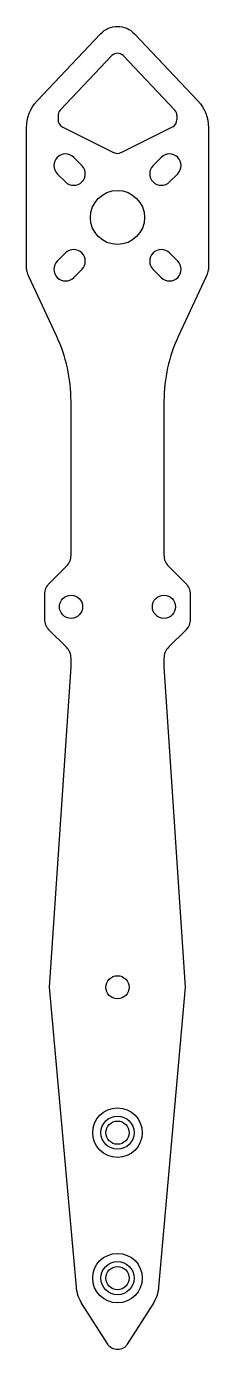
# Model space of a CAD drawing. Header units: millimetres. Extents: x 5 to 29, y 5 to 176.
import ezdxf

# ---------------------------------------------------------------- set-up
doc = ezdxf.new("R2010")
doc.units = ezdxf.units.MM
doc.layers.add('CUT', color=7, linetype='Continuous')
doc.layers.add('POCKET', color=7, linetype='Continuous')

msp = doc.modelspace()

# ---------------------------------------------------------------- linework, layer by layer
at = {"layer": 'CUT'}
for p, q in [((16.02, 172.43), (9.35, 165.35)), ((17.48, 172.43), (24.16, 165.35)), ((9.07, 164.67), (9.07, 164.12)), ((24.43, 164.67), (24.43, 164.12)), ((9.62, 163.23), (16.3, 159.86)), ((23.88, 163.23), (17.2, 159.86)), ((12.15, 158.2), (11.09, 159.26)), ((21.35, 158.2), (22.41, 159.26)), ((10.03, 156.08), (8.97, 157.14)), ((23.47, 156.08), (24.53, 157.14)), ((10.03, 146.89), (8.97, 145.83)), ((23.47, 146.89), (24.53, 145.83)), ((12.15, 144.77), (11.09, 143.71)), ((21.35, 144.77), (22.41, 143.71))]:
    msp.add_line(p, q, dxfattribs=at)
msp.add_lwpolyline([(7.99, 51.89), (10.75, 93.32), (10.75, 94.45), (10.75, 94.45, 0.198912), (10.16, 95.87), (7.94, 98.09, -0.198912), (7.35, 99.51), (7.35, 101.11), (7.35, 102.72, -0.198912), (7.94, 104.13), (10.16, 106.36, 0.198912), (10.75, 107.77), (10.75, 107.77), (10.75, 127.7, 0.109594), (8.87, 136.16), (5.28, 143.86, -0.109594), (5, 145.13), (5, 163.13, -0.19144), (6.36, 166.56), (14.57, 175.26, -0.431181), (18.93, 175.26), (27.14, 166.56, -0.19144), (28.5, 163.13), (28.5, 145.13, -0.109594), (28.22, 143.86), (24.63, 136.16, 0.109594), (22.75, 127.7), (22.75, 107.77), (22.75, 107.77, 0.198912), (23.34, 106.36), (25.56, 104.13, -0.198912), (26.15, 102.72), (26.15, 101.11), (26.15, 99.51, -0.198912), (25.56, 98.09), (23.34, 95.87, 0.198912), (22.75, 94.45), (22.75, 94.45), (22.75, 93.32), (25.51, 51.87), (22.06, 13.09, -0.120145), (21.3, 10.85), (18.02, 5.69, -0.548808), (15.49, 5.69), (12.2, 10.85, -0.120145), (11.44, 13.09), (7.99, 51.87)], format="xyb", dxfattribs=at)
for centre, radius in [((16.75, 151.48), 3.5), ((10.75, 101.11), 1.5), ((22.75, 101.11), 1.5), ((16.75, 51.87), 1.5), ((16.75, 33.06), 1.5), ((16.75, 14.24), 1.5)]:
    msp.add_circle(centre, radius, dxfattribs=at)
for centre, radius, start, end in [((16.75, 171.74), 1, 43.3504, 136.6496), ((10.07, 164.67), 1, 136.6496, 180), ((23.43, 164.67), 1, 0, 43.3504), ((10.07, 164.12), 1, 180, 243.2647), ((23.43, 164.12), 1, 296.7353, 0), ((10.03, 158.2), 1.5, 45, 225), ((16.75, 160.76), 1, 243.2647, 296.7353), ((23.47, 158.2), 1.5, 315, 135), ((11.09, 157.14), 1.5, 225, 45), ((22.41, 157.14), 1.5, 135, 315), ((11.09, 145.83), 1.5, 315, 135), ((22.41, 145.83), 1.5, 45, 225), ((10.03, 144.77), 1.5, 135, 315), ((23.47, 144.77), 1.5, 225, 45)]:
    msp.add_arc(centre, radius, start, end, dxfattribs=at)
at = {"layer": 'POCKET'}
for centre, radius in [((16.75, 33.06), 3.2), ((16.75, 33.06), 2.15), ((16.75, 14.24), 3.2), ((16.75, 14.24), 2.15)]:
    msp.add_circle(centre, radius, dxfattribs=at)

doc.saveas('drawing.dxf')
